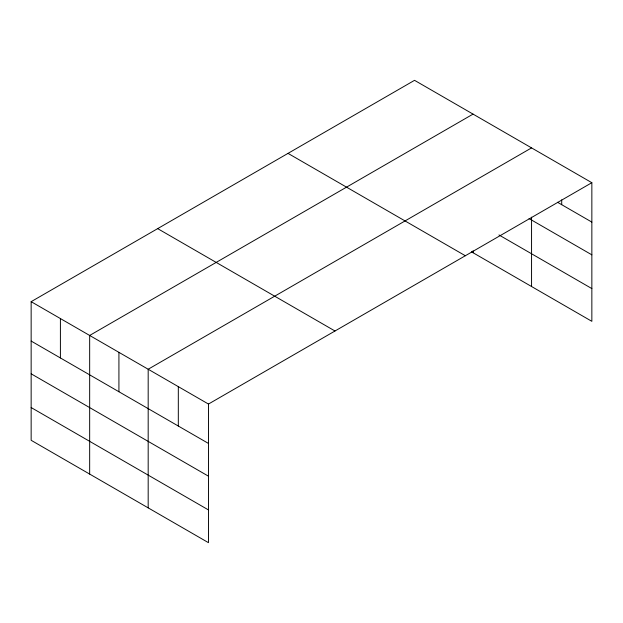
<?xml version="1.0" encoding="UTF-8"?>
<svg xmlns="http://www.w3.org/2000/svg" width="623" height="623" viewBox="0 0 623 623"><rect width="100%" height="100%" fill="white"/><g stroke="black" fill="none" stroke-linecap="round" stroke-linejoin="round"><path stroke-width="0.93" d="M591.85 182.703L414.536 80.328L31.15 301.672L31.15 440.297L208.464 542.672L208.464 404.047L591.85 182.703L591.85 321.328L471.377 251.77M473.052 114.11L89.665 335.454L89.665 474.08M531.559 147.892L148.181 369.237L148.181 507.87M557.523 202.273L591.85 222.092M529.052 218.587L591.85 254.838M498.961 234.949L591.85 288.581M288.021 153.375L465.334 255.742M157.666 228.625L334.979 331M31.15 301.672L208.464 404.047M31.15 341.061L208.464 443.436M31.15 373.816L208.464 476.182M31.15 407.551L208.464 509.925M561.705 199.882L561.705 204.687M531.559 217.147L531.559 286.518M473.052 250.812L473.052 252.736M178.318 386.642L178.318 426.031M118.923 352.345L118.923 391.742M60.408 318.563L60.408 357.96"/></g></svg>
